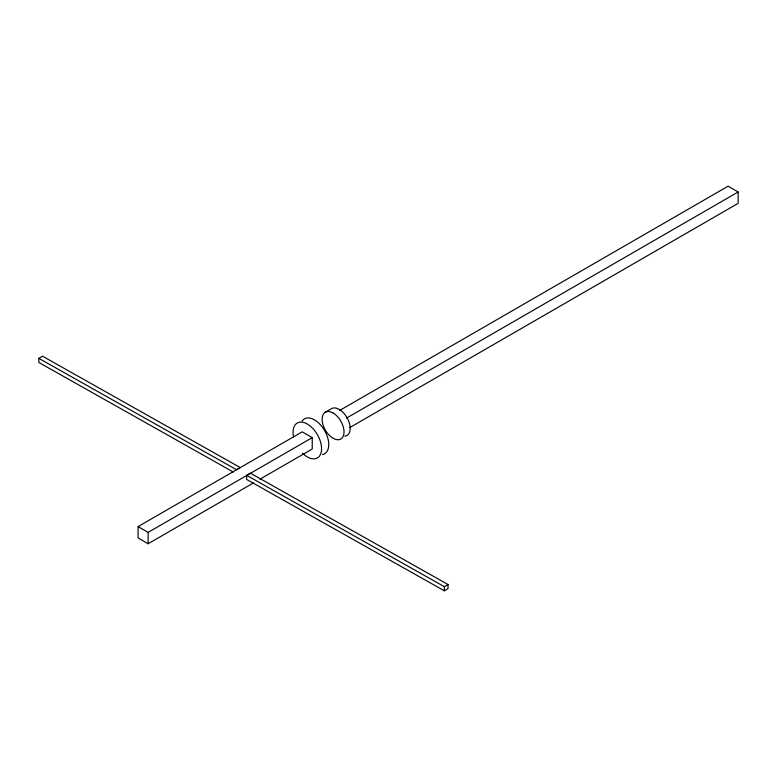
<?xml version="1.0" encoding="UTF-8"?>
<svg xmlns="http://www.w3.org/2000/svg" width="777" height="777" viewBox="0 0 777 777"><rect width="100%" height="100%" fill="white"/><g stroke="black" fill="none" stroke-linecap="round" stroke-linejoin="round"><path stroke-width="1.17" d="M38.85 358.362L42.521 356.187L240.229 467.56L236.558 469.735L38.85 358.362L38.85 362.49L233.382 472.076M246.649 475.32L250.33 473.144L448.028 584.518L448.028 588.636L444.357 590.811L246.649 479.448L246.649 475.32L444.357 586.693L448.028 584.518M325.242 412.247L331.41 408.692A15.491 8.945 60 0 1 336.286 408.178L339.122 409.343A15.491 8.945 60 0 1 349.786 424.737A15.491 8.945 60 0 1 344.813 436.159M253.71 482.799L148.145 543.745L138.092 537.946L138.092 526.583L302.185 431.847L312.237 437.645L312.237 449.009L259.974 479.176M339.568 410.499L728.098 186.189L738.15 191.987L738.15 203.351L349.621 427.671M138.092 526.583L148.145 532.381L312.237 437.645M346.464 418.123L738.15 191.987M444.357 586.693L444.357 590.811M148.145 532.381L148.145 543.745M302.214 420.891A20.163 11.645 60 0 1 324.223 429.924A20.163 11.645 60 0 1 322.562 454.574M293.589 437.024A20.163 11.645 60 0 1 306.332 423.494A20.163 11.645 60 0 1 321.445 450.874A20.163 11.645 60 0 1 302.544 453.244M332.954 412.898L330.118 411.732A15.491 8.945 60 0 0 322.232 421.144A15.491 8.945 60 0 0 333.197 438.325L336.023 439.5A15.491 8.945 60 0 0 343.92 430.089A15.491 8.945 60 0 0 332.954 412.898"/></g></svg>
